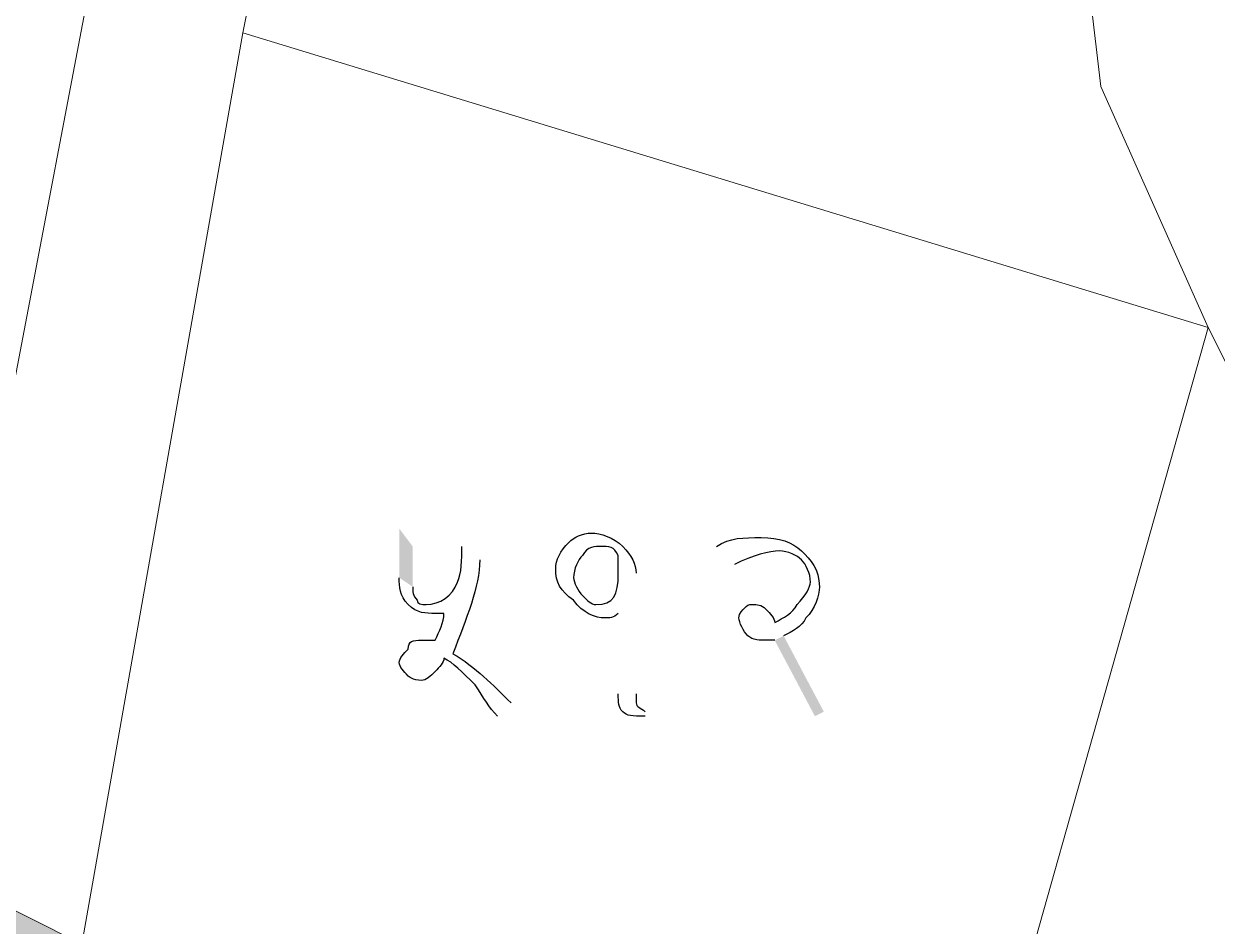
# Model space of a CAD drawing. Header units: metres. Extents: x 345912 to 349030, y 3061206 to 3061792.
# Drawn here: x 346117.22 to 346130.78, y 3061277.5 to 3061287.76 of the extents above; entities that cross this region are included whole.
import ezdxf

# ---------------------------------------------------------------- set-up
doc = ezdxf.new("R2010")
doc.units = ezdxf.units.M
doc.header["$MEASUREMENT"] = 0
doc.layers.add('PDF5_Geometry', color=7, linetype='Continuous')
doc.layers.add('PDF5_Solid Fills', color=7, linetype='Continuous')

msp = doc.modelspace()

# ---------------------------------------------------------------- hatches: boundary and pattern name
at = {"layer": 'PDF5_Solid Fills', "true_color": 0xc3c3c3, "transparency": 33554531}
h = msp.add_hatch(color=9, dxfattribs=at)
h.paths.add_polyline_path([(346031.62094, 3061309.60243), (346025.52494, 3061309.29763), (346024.61054, 3061318.44163), (346023.69614, 3061323.62323), (346029.48734, 3061324.84243), (346029.79214, 3061324.84243), (346030.70654, 3061319.66083), (346031.01134, 3061315.69843)], flags=0)
h.paths.add_polyline_path([(346033.75454, 3061286.43763), (346027.35374, 3061286.13283), (346026.43934, 3061296.19123), (346032.84014, 3061296.19123)], flags=0)
h.paths.add_polyline_path([(346007.84654, 3061320.88003), (346001.75053, 3061319.66083), (346000.83614, 3061319.35603), (345993.21614, 3061318.13683), (345983.76734, 3061316.30803), (345983.46254, 3061316.30803), (345961.21214, 3061312.04083), (345962.12653, 3061318.13683), (345981.02414, 3061321.79443), (345990.47293, 3061323.31843), (345999.31213, 3061325.14723), (346008.45614, 3061326.67123)], flags=0)
h.paths.add_polyline_path([(346037.41214, 3061326.36643), (346034.05934, 3061325.75683), (346034.05934, 3061326.06163), (346033.75454, 3061328.80483), (346037.10734, 3061329.41443)], flags=0)
h.paths.add_polyline_path([(346023.69614, 3061323.62323), (346015.46654, 3061322.09923), (346015.16174, 3061322.09923), (346014.85694, 3061322.09923), (346014.24734, 3061321.79443), (346007.84654, 3061320.88003), (346008.45614, 3061326.67123), (346018.81934, 3061328.80483), (346019.12414, 3061328.80483), (346019.42893, 3061329.10963), (346019.73374, 3061329.10963), (346020.03854, 3061329.10963), (346022.47694, 3061329.71923)], flags=0)
h.paths.add_polyline_path([(346029.48734, 3061324.84243), (346023.69614, 3061323.62323), (346022.47694, 3061329.71923), (346026.74414, 3061330.63363), (346028.57294, 3061330.93843), (346029.18254, 3061325.14723)], flags=0)
h.paths.add_polyline_path([(346033.75454, 3061328.80483), (346034.05934, 3061326.06163), (346034.05934, 3061325.75683), (346029.48734, 3061324.84243), (346029.18254, 3061325.14723), (346028.57294, 3061330.93843), (346030.70654, 3061331.24323), (346033.44974, 3061331.54803), (346033.44974, 3061330.93843)], flags=0)
h.paths.add_polyline_path([(346037.10734, 3061329.41443), (346033.75454, 3061328.80483), (346033.44974, 3061330.93843), (346033.44974, 3061331.54803), (346036.80254, 3061332.15763)], flags=0)
h.paths.add_polyline_path([(346125.80414, 3061271.19763), (346124.88974, 3061272.41683), (346122.14653, 3061274.85523), (346119.70814, 3061275.16003), (346113.61213, 3061277.29363), (346104.46814, 3061280.03683), (346097.76254, 3061281.56083), (346092.58094, 3061281.56083), (346089.53293, 3061281.25603), (346087.39933, 3061280.34163), (346079.16973, 3061276.07443), (346073.07373, 3061271.80723), (346070.94013, 3061271.19763), (345957.24973, 3061271.19763), (345956.94494, 3061272.41683), (345956.94494, 3061274.55043), (345957.85933, 3061287.96163), (345958.16414, 3061289.79043), (345958.16414, 3061296.19123), (345958.46894, 3061304.42083), (345959.38333, 3061311.12643), (345960.29774, 3061314.78403), (345960.29774, 3061320.27043), (345961.21214, 3061323.62323), (345964.26013, 3061333.07203), (345963.65053, 3061336.12003), (345963.34574, 3061337.03443), (345960.29774, 3061345.87363), (345956.94494, 3061356.84643), (345952.67774, 3061370.56243), (345952.67774, 3061373.91523), (345952.67774, 3061381.23043), (345949.93454, 3061391.59363), (345947.80094, 3061402.87124), (345945.05773, 3061411.40564), (345943.53373, 3061414.45363), (345940.48573, 3061418.11124), (345936.82814, 3061421.76883), (345932.86573, 3061427.56003), (345926.16013, 3061436.70403), (345924.63614, 3061440.36163), (345918.54013, 3061442.49523), (345914.57773, 3061443.40963), (345915.49213, 3061444.62883), (345924.33133, 3061441.88564), (345924.94094, 3061442.80003), (345924.33133, 3061448.28643), (345920.97853, 3061460.17363), (345917.32094, 3061466.87923), (345919.14974, 3061468.09844), (345923.11213, 3061460.47844), (345924.33133, 3061455.90643), (345926.46493, 3061446.76243), (345927.07454, 3061438.83763), (345930.12254, 3061435.18003), (345931.64653, 3061432.43683), (345936.82814, 3061424.81683), (345942.31454, 3061418.41603), (345944.75293, 3061415.06323), (345947.80094, 3061408.66243), (345949.93454, 3061401.04243), (345950.54414, 3061396.47043), (345954.20174, 3061382.14483), (345954.81134, 3061373.91523), (345955.11613, 3061371.17203), (345959.68814, 3061354.71283), (345964.86973, 3061340.08243), (345965.78414, 3061336.12003), (345965.17454, 3061329.71923), (345962.43134, 3061321.18483), (345962.12653, 3061318.13683), (345961.21214, 3061312.04083), (345960.90734, 3061307.77363), (345959.99293, 3061299.23923), (345959.68814, 3061287.65683), (345959.68814, 3061286.74243), (345959.38333, 3061285.52323), (345959.07854, 3061279.73203), (345958.77373, 3061275.46483), (345959.07854, 3061273.02643), (345959.38333, 3061271.19763), (346064.84414, 3061271.19763), (346065.75853, 3061271.50243), (346070.33053, 3061272.72163), (346075.20734, 3061274.85523), (346078.56013, 3061277.29363), (346085.87534, 3061281.25603), (346086.48494, 3061281.56083), (346087.39933, 3061281.86563), (346090.44734, 3061282.78003), (346097.45774, 3061282.78003), (346105.99214, 3061280.95123), (346116.05054, 3061278.20803), (346117.87933, 3061277.29363), (346118.79373, 3061276.98883), (346124.88974, 3061274.55043), (346127.32814, 3061272.41683), (346127.63293, 3061272.11203), (346128.24254, 3061271.19763)], flags=0)
h.paths.add_polyline_path([(346032.84014, 3061296.19123), (346026.43934, 3061296.19123), (346025.52494, 3061309.29763), (346031.62094, 3061309.60243), (346031.92574, 3061307.77363), (346032.53534, 3061298.02003)], flags=0)
h = msp.add_hatch(color=9, dxfattribs=at)
h.paths.add_polyline_path([(346031.62094, 3061309.60243), (346025.52494, 3061309.29763), (346024.61054, 3061318.44163), (346023.69614, 3061323.62323), (346029.48734, 3061324.84243), (346029.79214, 3061324.84243), (346030.70654, 3061319.66083), (346031.01134, 3061315.69843)], flags=0)
h.paths.add_polyline_path([(346033.75454, 3061286.43763), (346027.35374, 3061286.13283), (346026.43934, 3061296.19123), (346032.84014, 3061296.19123)], flags=0)
h.paths.add_polyline_path([(346007.84654, 3061320.88003), (346001.75053, 3061319.66083), (346000.83614, 3061319.35603), (345993.21614, 3061318.13683), (345983.76734, 3061316.30803), (345983.46254, 3061316.30803), (345961.21214, 3061312.04083), (345962.12653, 3061318.13683), (345981.02414, 3061321.79443), (345990.47293, 3061323.31843), (345999.31213, 3061325.14723), (346008.45614, 3061326.67123)], flags=0)
h.paths.add_polyline_path([(346037.41214, 3061326.36643), (346034.05934, 3061325.75683), (346034.05934, 3061326.06163), (346033.75454, 3061328.80483), (346037.10734, 3061329.41443)], flags=0)
h.paths.add_polyline_path([(346023.69614, 3061323.62323), (346015.46654, 3061322.09923), (346015.16174, 3061322.09923), (346014.85694, 3061322.09923), (346014.24734, 3061321.79443), (346007.84654, 3061320.88003), (346008.45614, 3061326.67123), (346018.81934, 3061328.80483), (346019.12414, 3061328.80483), (346019.42893, 3061329.10963), (346019.73374, 3061329.10963), (346020.03854, 3061329.10963), (346022.47694, 3061329.71923)], flags=0)
h.paths.add_polyline_path([(346029.48734, 3061324.84243), (346023.69614, 3061323.62323), (346022.47694, 3061329.71923), (346026.74414, 3061330.63363), (346028.57294, 3061330.93843), (346029.18254, 3061325.14723)], flags=0)
h.paths.add_polyline_path([(346033.75454, 3061328.80483), (346034.05934, 3061326.06163), (346034.05934, 3061325.75683), (346029.48734, 3061324.84243), (346029.18254, 3061325.14723), (346028.57294, 3061330.93843), (346030.70654, 3061331.24323), (346033.44974, 3061331.54803), (346033.44974, 3061330.93843)], flags=0)
h.paths.add_polyline_path([(346037.10734, 3061329.41443), (346033.75454, 3061328.80483), (346033.44974, 3061330.93843), (346033.44974, 3061331.54803), (346036.80254, 3061332.15763)], flags=0)
h.paths.add_polyline_path([(346125.80414, 3061271.19763), (346124.88974, 3061272.41683), (346122.14653, 3061274.85523), (346119.70814, 3061275.16003), (346113.61213, 3061277.29363), (346104.46814, 3061280.03683), (346097.76254, 3061281.56083), (346092.58094, 3061281.56083), (346089.53293, 3061281.25603), (346087.39933, 3061280.34163), (346079.16973, 3061276.07443), (346073.07373, 3061271.80723), (346070.94013, 3061271.19763), (345957.24973, 3061271.19763), (345956.94494, 3061272.41683), (345956.94494, 3061274.55043), (345957.85933, 3061287.96163), (345958.16414, 3061289.79043), (345958.16414, 3061296.19123), (345958.46894, 3061304.42083), (345959.38333, 3061311.12643), (345960.29774, 3061314.78403), (345960.29774, 3061320.27043), (345961.21214, 3061323.62323), (345964.26013, 3061333.07203), (345963.65053, 3061336.12003), (345963.34574, 3061337.03443), (345960.29774, 3061345.87363), (345956.94494, 3061356.84643), (345952.67774, 3061370.56243), (345952.67774, 3061373.91523), (345952.67774, 3061381.23043), (345949.93454, 3061391.59363), (345947.80094, 3061402.87124), (345945.05773, 3061411.40564), (345943.53373, 3061414.45363), (345940.48573, 3061418.11124), (345936.82814, 3061421.76883), (345932.86573, 3061427.56003), (345926.16013, 3061436.70403), (345924.63614, 3061440.36163), (345918.54013, 3061442.49523), (345914.57773, 3061443.40963), (345915.49213, 3061444.62883), (345924.33133, 3061441.88564), (345924.94094, 3061442.80003), (345924.33133, 3061448.28643), (345920.97853, 3061460.17363), (345917.32094, 3061466.87923), (345919.14974, 3061468.09844), (345923.11213, 3061460.47844), (345924.33133, 3061455.90643), (345926.46493, 3061446.76243), (345927.07454, 3061438.83763), (345930.12254, 3061435.18003), (345931.64653, 3061432.43683), (345936.82814, 3061424.81683), (345942.31454, 3061418.41603), (345944.75293, 3061415.06323), (345947.80094, 3061408.66243), (345949.93454, 3061401.04243), (345950.54414, 3061396.47043), (345954.20174, 3061382.14483), (345954.81134, 3061373.91523), (345955.11613, 3061371.17203), (345959.68814, 3061354.71283), (345964.86973, 3061340.08243), (345965.78414, 3061336.12003), (345965.17454, 3061329.71923), (345962.43134, 3061321.18483), (345962.12653, 3061318.13683), (345961.21214, 3061312.04083), (345960.90734, 3061307.77363), (345959.99293, 3061299.23923), (345959.68814, 3061287.65683), (345959.68814, 3061286.74243), (345959.38333, 3061285.52323), (345959.07854, 3061279.73203), (345958.77373, 3061275.46483), (345959.07854, 3061273.02643), (345959.38333, 3061271.19763), (346064.84414, 3061271.19763), (346065.75853, 3061271.50243), (346070.33053, 3061272.72163), (346075.20734, 3061274.85523), (346078.56013, 3061277.29363), (346085.87534, 3061281.25603), (346086.48494, 3061281.56083), (346087.39933, 3061281.86563), (346090.44734, 3061282.78003), (346097.45774, 3061282.78003), (346105.99214, 3061280.95123), (346116.05054, 3061278.20803), (346117.87933, 3061277.29363), (346118.79373, 3061276.98883), (346124.88974, 3061274.55043), (346127.32814, 3061272.41683), (346127.63293, 3061272.11203), (346128.24254, 3061271.19763)], flags=0)
h.paths.add_polyline_path([(346032.84014, 3061296.19123), (346026.43934, 3061296.19123), (346025.52494, 3061309.29763), (346031.62094, 3061309.60243), (346031.92574, 3061307.77363), (346032.53534, 3061298.02003)], flags=0)
at = {"layer": 'PDF5_Solid Fills', "transparency": 33554559}
h = msp.add_hatch(color=256, dxfattribs=at)
h.paths.add_polyline_path([(346129.32877, 3061286.92228), (346129.33043, 3061286.92228)], flags=0)
h.paths.add_polyline_path([(346129.37043, 3061286.89061), (346129.37043, 3061286.89061)], flags=0)
h.paths.add_polyline_path([(346129.41543, 3061286.90728), (346129.41543, 3061286.86395)], flags=0)
h.paths.add_polyline_path([(346129.41877, 3061286.85728), (346129.41877, 3061286.85395)], flags=0)
h.paths.add_polyline_path([(346129.47543, 3061286.90728), (346129.47543, 3061286.86395)], flags=0)
h.paths.add_polyline_path([(346129.47877, 3061286.85728), (346129.47877, 3061286.85395)], flags=0)
h = msp.add_hatch(color=256, dxfattribs=at)
h.paths.add_polyline_path([(346129.44543, 3061285.53728), (346129.4471, 3061285.53728)], flags=0)
h.paths.add_polyline_path([(346129.4871, 3061285.50395), (346129.4871, 3061285.50561)], flags=0)
h.paths.add_polyline_path([(346129.51543, 3061285.50728), (346129.54043, 3061285.48395)], flags=0)
h.paths.add_polyline_path([(346129.53877, 3061285.46895), (346129.5321, 3061285.47395)], flags=0)
h.paths.add_polyline_path([(346129.53377, 3061285.48561), (346129.5071, 3061285.51228)], flags=0)
h.paths.add_polyline_path([(346129.57543, 3061285.50728), (346129.60043, 3061285.48395)], flags=0)
h.paths.add_polyline_path([(346129.59877, 3061285.46895), (346129.5921, 3061285.47395)], flags=0)
h.paths.add_polyline_path([(346129.59377, 3061285.48561), (346129.5671, 3061285.51228)], flags=0)
h = msp.add_hatch(color=256, dxfattribs=at)
h.paths.add_polyline_path([(346122.19734, 3061281.81485), (346122.40054, 3061281.66245)], flags=0)
h.paths.add_polyline_path([(346122.75614, 3061280.03685), (346122.60374, 3061279.88445)], flags=0)
h.paths.add_polyline_path([(346121.48614, 3061281.45925), (346121.48614, 3061282.01805), (346121.63854, 3061281.81485), (346121.63854, 3061281.35765)], flags=0)
h.paths.add_polyline_path([(346124.17854, 3061281.51005), (346124.17854, 3061280.13845)], flags=0)
h.paths.add_polyline_path([(346124.28014, 3061279.93525), (346124.28014, 3061279.88445)], flags=0)
h.paths.add_polyline_path([(346125.29614, 3061281.61165), (346125.09294, 3061281.81485)], flags=0)
h.paths.add_polyline_path([(346125.85494, 3061280.79885), (346126.31214, 3061279.93525), (346126.21054, 3061279.88445), (346125.75334, 3061280.74805)], flags=0)

# ---------------------------------------------------------------- linework, layer by layer
at = {"layer": 'PDF5_Geometry', "lineweight": 9}
for points in [[(346110.56414, 3061298.02004), (346111.17373, 3061297.71523), (346111.78333, 3061297.71523), (346112.08814, 3061297.41044), (346112.39294, 3061297.41044), (346119.40333, 3061294.36243), (346120.92734, 3061293.75284), (346119.70814, 3061287.65683), (346117.87933, 3061277.29365), (346116.05053, 3061278.20803), (346116.35534, 3061279.73205), (346118.79373, 3061292.53365), (346106.60175, 3061298.02004), (346106.90653, 3061299.54403)], [(346110.56414, 3061298.02004), (346111.17373, 3061297.71523), (346111.78333, 3061297.71523), (346112.08814, 3061297.41044), (346112.39294, 3061297.41044), (346119.40333, 3061294.36243), (346120.92734, 3061293.75284), (346119.70814, 3061287.65683), (346117.87933, 3061277.29365), (346116.05053, 3061278.20803), (346116.35534, 3061279.73205), (346118.79373, 3061292.53365), (346106.60175, 3061298.02004), (346106.90653, 3061299.54403)], [(346116.35534, 3061279.73205), (346113.30734, 3061281.86564), (346107.51613, 3061283.99925), (346109.34493, 3061292.83844), (346107.51613, 3061293.44803), (346107.51613, 3061293.75284), (346106.60175, 3061298.02004), (346118.79373, 3061292.53365)], [(346116.35534, 3061279.73205), (346113.30734, 3061281.86564), (346107.51613, 3061283.99925), (346109.34493, 3061292.83844), (346107.51613, 3061293.44803), (346107.51613, 3061293.75284), (346106.60175, 3061298.02004), (346118.79373, 3061292.53365)], [(346125.19455, 3061292.83844), (346128.85213, 3061292.22884), (346129.46175, 3061287.04724), (346130.68094, 3061284.30403), (346119.70814, 3061287.65683), (346120.92734, 3061293.75284)], [(346125.19455, 3061292.83844), (346128.85213, 3061292.22884), (346129.46175, 3061287.04724), (346130.68094, 3061284.30403), (346119.70814, 3061287.65683), (346120.92734, 3061293.75284)], [(346131.29053, 3061291.61925), (346137.38653, 3061290.40004), (346130.98574, 3061283.69444), (346130.68094, 3061284.30403), (346129.46175, 3061287.04724), (346128.85213, 3061292.22884)], [(346131.29053, 3061291.61925), (346137.38653, 3061290.40004), (346130.98574, 3061283.69444), (346130.68094, 3061284.30403), (346129.46175, 3061287.04724), (346128.85213, 3061292.22884)], [(346130.68094, 3061284.30403), (346127.32814, 3061272.41683), (346124.88974, 3061274.55044), (346118.79373, 3061276.98884), (346117.87933, 3061277.29365), (346119.70814, 3061287.65683)], [(346130.68094, 3061284.30403), (346127.32814, 3061272.41683), (346124.88974, 3061274.55044), (346118.79373, 3061276.98884), (346117.87933, 3061277.29365), (346119.70814, 3061287.65683)], [(346130.98574, 3061283.69444), (346136.77694, 3061276.07444), (346139.52014, 3061272.72164), (346139.21534, 3061271.19764), (346128.24254, 3061271.19764), (346127.63294, 3061272.11205), (346127.32814, 3061272.41683), (346130.68094, 3061284.30403)], [(346130.98574, 3061283.69444), (346136.77694, 3061276.07444), (346139.52014, 3061272.72164), (346139.21534, 3061271.19764), (346128.24254, 3061271.19764), (346127.63294, 3061272.11205), (346127.32814, 3061272.41683), (346130.68094, 3061284.30403)]]:
    msp.add_lwpolyline(points, close=True, dxfattribs=at)
msp.add_lwpolyline([(346078.56013, 3061277.29363), (346085.87534, 3061281.25603), (346086.48494, 3061281.56083), (346087.39933, 3061281.86563), (346090.44734, 3061282.78003), (346097.45774, 3061282.78003), (346105.99214, 3061280.95123), (346116.05054, 3061278.20803), (346117.87933, 3061277.29363)], dxfattribs=at)
msp.add_lwpolyline([(346078.56013, 3061277.29363), (346085.87534, 3061281.25603), (346086.48494, 3061281.56083), (346087.39933, 3061281.86563), (346090.44734, 3061282.78003), (346097.45774, 3061282.78003), (346105.99214, 3061280.95123), (346116.05054, 3061278.20803), (346117.87933, 3061277.29363)], dxfattribs=at)
at = {"layer": 'PDF5_Geometry', "lineweight": 25}
for points in [[(346123.41654, 3061281.86565), (346123.46734, 3061281.91645), (346123.56894, 3061281.96725), (346123.67054, 3061281.96725)], [(346123.67054, 3061281.96725), (346123.77214, 3061281.96725), (346123.92454, 3061281.91645), (346124.02614, 3061281.81485)], [(346125.09294, 3061281.81485), (346125.24534, 3061281.91645), (346125.39774, 3061281.91645), (346125.60094, 3061281.91645)], [(346125.60094, 3061281.91645), (346125.80414, 3061281.91645), (346125.95654, 3061281.86565), (346126.05814, 3061281.76405)], [(346122.14654, 3061281.40845), (346122.19734, 3061281.51005), (346122.19734, 3061281.66245), (346122.19734, 3061281.81485)], [(346123.26414, 3061281.56085), (346123.26414, 3061281.66245), (346123.31494, 3061281.76405), (346123.41654, 3061281.86565)], [(346123.77214, 3061281.81485), (346123.72134, 3061281.81485), (346123.61974, 3061281.81485), (346123.56894, 3061281.71325)], [(346123.97534, 3061281.71325), (346123.92454, 3061281.81485), (346123.87374, 3061281.81485), (346123.77214, 3061281.81485)], [(346124.02614, 3061281.81485), (346124.12774, 3061281.71325), (346124.17854, 3061281.61165), (346124.17854, 3061281.51005)], [(346125.80414, 3061281.76405), (346125.70254, 3061281.76405), (346125.49934, 3061281.71325), (346125.29614, 3061281.61165)], [(346126.05814, 3061281.66245), (346126.00734, 3061281.71325), (346125.90574, 3061281.76405), (346125.80414, 3061281.76405)], [(346126.05814, 3061281.76405), (346126.15974, 3061281.66245), (346126.26134, 3061281.56085), (346126.26134, 3061281.35765)], [(346122.40054, 3061281.66245), (346122.40054, 3061281.35765), (346122.24814, 3061281.00205), (346122.09574, 3061280.59565)], [(346123.56894, 3061281.71325), (346123.51814, 3061281.66245), (346123.46734, 3061281.56085), (346123.46734, 3061281.45925)], [(346123.97534, 3061281.51005), (346123.97534, 3061281.61165), (346123.97534, 3061281.66245), (346123.97534, 3061281.71325)], [(346126.15974, 3061281.40845), (346126.15974, 3061281.51005), (346126.10894, 3061281.61165), (346126.05814, 3061281.66245)], [(346123.46734, 3061281.20525), (346123.31494, 3061281.30685), (346123.26414, 3061281.40845), (346123.26414, 3061281.56085)], [(346123.72134, 3061281.15445), (346123.92454, 3061281.15445), (346123.97534, 3061281.25605), (346123.97534, 3061281.51005)], [(346121.58774, 3061281.15445), (346121.48614, 3061281.25605), (346121.48614, 3061281.35765), (346121.48614, 3061281.45925)], [(346121.63854, 3061281.35765), (346121.63854, 3061281.30685), (346121.63854, 3061281.25605), (346121.68934, 3061281.20525)], [(346121.79094, 3061281.15445), (346121.94334, 3061281.15445), (346122.09574, 3061281.25605), (346122.14654, 3061281.40845)], [(346123.46734, 3061281.45925), (346123.46734, 3061281.40845), (346123.51814, 3061281.30685), (346123.56894, 3061281.25605)], [(346126.00734, 3061281.15445), (346126.10894, 3061281.25605), (346126.15974, 3061281.35765), (346126.15974, 3061281.40845)], [(346126.26134, 3061281.35765), (346126.26134, 3061281.25605), (346126.21054, 3061281.10365), (346126.10894, 3061281.00205)], [(346121.68934, 3061281.20525), (346121.68934, 3061281.15445), (346121.74014, 3061281.15445), (346121.79094, 3061281.15445)], [(346123.82294, 3061281.00205), (346123.72134, 3061281.00205), (346123.56894, 3061281.05285), (346123.46734, 3061281.20525)], [(346123.56894, 3061281.25605), (346123.61974, 3061281.20525), (346123.67054, 3061281.15445), (346123.72134, 3061281.15445)], [(346121.89254, 3061281.05285), (346121.79094, 3061281.05285), (346121.68934, 3061281.05285), (346121.58774, 3061281.15445)], [(346121.89254, 3061280.74805), (346121.94334, 3061280.84965), (346121.99414, 3061280.95125), (346121.99414, 3061281.05285)], [(346121.99414, 3061281.05285), (346121.99414, 3061281.05285), (346121.94334, 3061281.05285), (346121.89254, 3061281.05285)], [(346123.97534, 3061281.05285), (346123.92454, 3061281.00205), (346123.87374, 3061281.00205), (346123.82294, 3061281.00205)], [(346125.34694, 3061281.00205), (346125.34694, 3061281.05285), (346125.39774, 3061281.10365), (346125.39774, 3061281.10365)], [(346125.39774, 3061281.10365), (346125.44854, 3061281.15445), (346125.44854, 3061281.15445), (346125.49934, 3061281.15445)], [(346125.49934, 3061281.15445), (346125.55014, 3061281.15445), (346125.60094, 3061281.15445), (346125.65174, 3061281.10365)], [(346125.65174, 3061281.10365), (346125.70254, 3061281.05285), (346125.75334, 3061281.00205), (346125.75334, 3061280.95125)], [(346125.75334, 3061280.95125), (346125.85494, 3061281.00205), (346125.95654, 3061281.05285), (346126.00734, 3061281.15445)], [(346125.44854, 3061280.79885), (346125.39774, 3061280.84965), (346125.34694, 3061280.95125), (346125.34694, 3061281.00205)], [(346126.10894, 3061281.00205), (346126.05814, 3061280.90045), (346125.95654, 3061280.84965), (346125.85494, 3061280.79885)], [(346125.65174, 3061280.74805), (346125.60094, 3061280.74805), (346125.49934, 3061280.74805), (346125.44854, 3061280.79885)], [(346121.48614, 3061280.49405), (346121.48614, 3061280.54485), (346121.53694, 3061280.59565), (346121.58774, 3061280.64645)], [(346121.58774, 3061280.64645), (346121.58774, 3061280.74805), (346121.63854, 3061280.74805), (346121.74014, 3061280.74805)], [(346121.74014, 3061280.74805), (346121.79094, 3061280.74805), (346121.84174, 3061280.74805), (346121.89254, 3061280.74805)], [(346125.75334, 3061280.74805), (346125.70254, 3061280.74805), (346125.70254, 3061280.74805), (346125.65174, 3061280.74805)], [(346121.99414, 3061280.54485), (346121.99414, 3061280.49405), (346121.94334, 3061280.44325), (346121.89254, 3061280.39245)], [(346122.34974, 3061280.24005), (346122.19734, 3061280.39245), (346122.09574, 3061280.49405), (346121.99414, 3061280.54485)], [(346122.09574, 3061280.59565), (346122.34974, 3061280.44325), (346122.55294, 3061280.24005), (346122.75614, 3061280.03685)], [(346121.58774, 3061280.34165), (346121.53694, 3061280.39245), (346121.48614, 3061280.44325), (346121.48614, 3061280.49405)], [(346121.89254, 3061280.39245), (346121.84174, 3061280.34165), (346121.79094, 3061280.29085), (346121.74014, 3061280.29085)], [(346121.74014, 3061280.29085), (346121.63854, 3061280.29085), (346121.58774, 3061280.34165), (346121.58774, 3061280.34165)], [(346122.60374, 3061279.88445), (346122.50214, 3061279.98605), (346122.45134, 3061280.08765), (346122.34974, 3061280.24005)], [(346124.02614, 3061279.93525), (346123.97534, 3061279.98605), (346123.97534, 3061280.03685), (346123.97534, 3061280.13845)], [(346124.17854, 3061280.13845), (346124.17854, 3061280.08765), (346124.17854, 3061280.03685), (346124.17854, 3061280.03685)], [(346124.17854, 3061280.03685), (346124.17854, 3061279.98605), (346124.22934, 3061279.98605), (346124.28014, 3061279.93525)], [(346124.28014, 3061279.88445), (346124.12774, 3061279.88445), (346124.07694, 3061279.88445), (346124.02614, 3061279.93525)]]:
    msp.add_open_spline(points, degree=3, dxfattribs=at)

doc.saveas('drawing.dxf')
